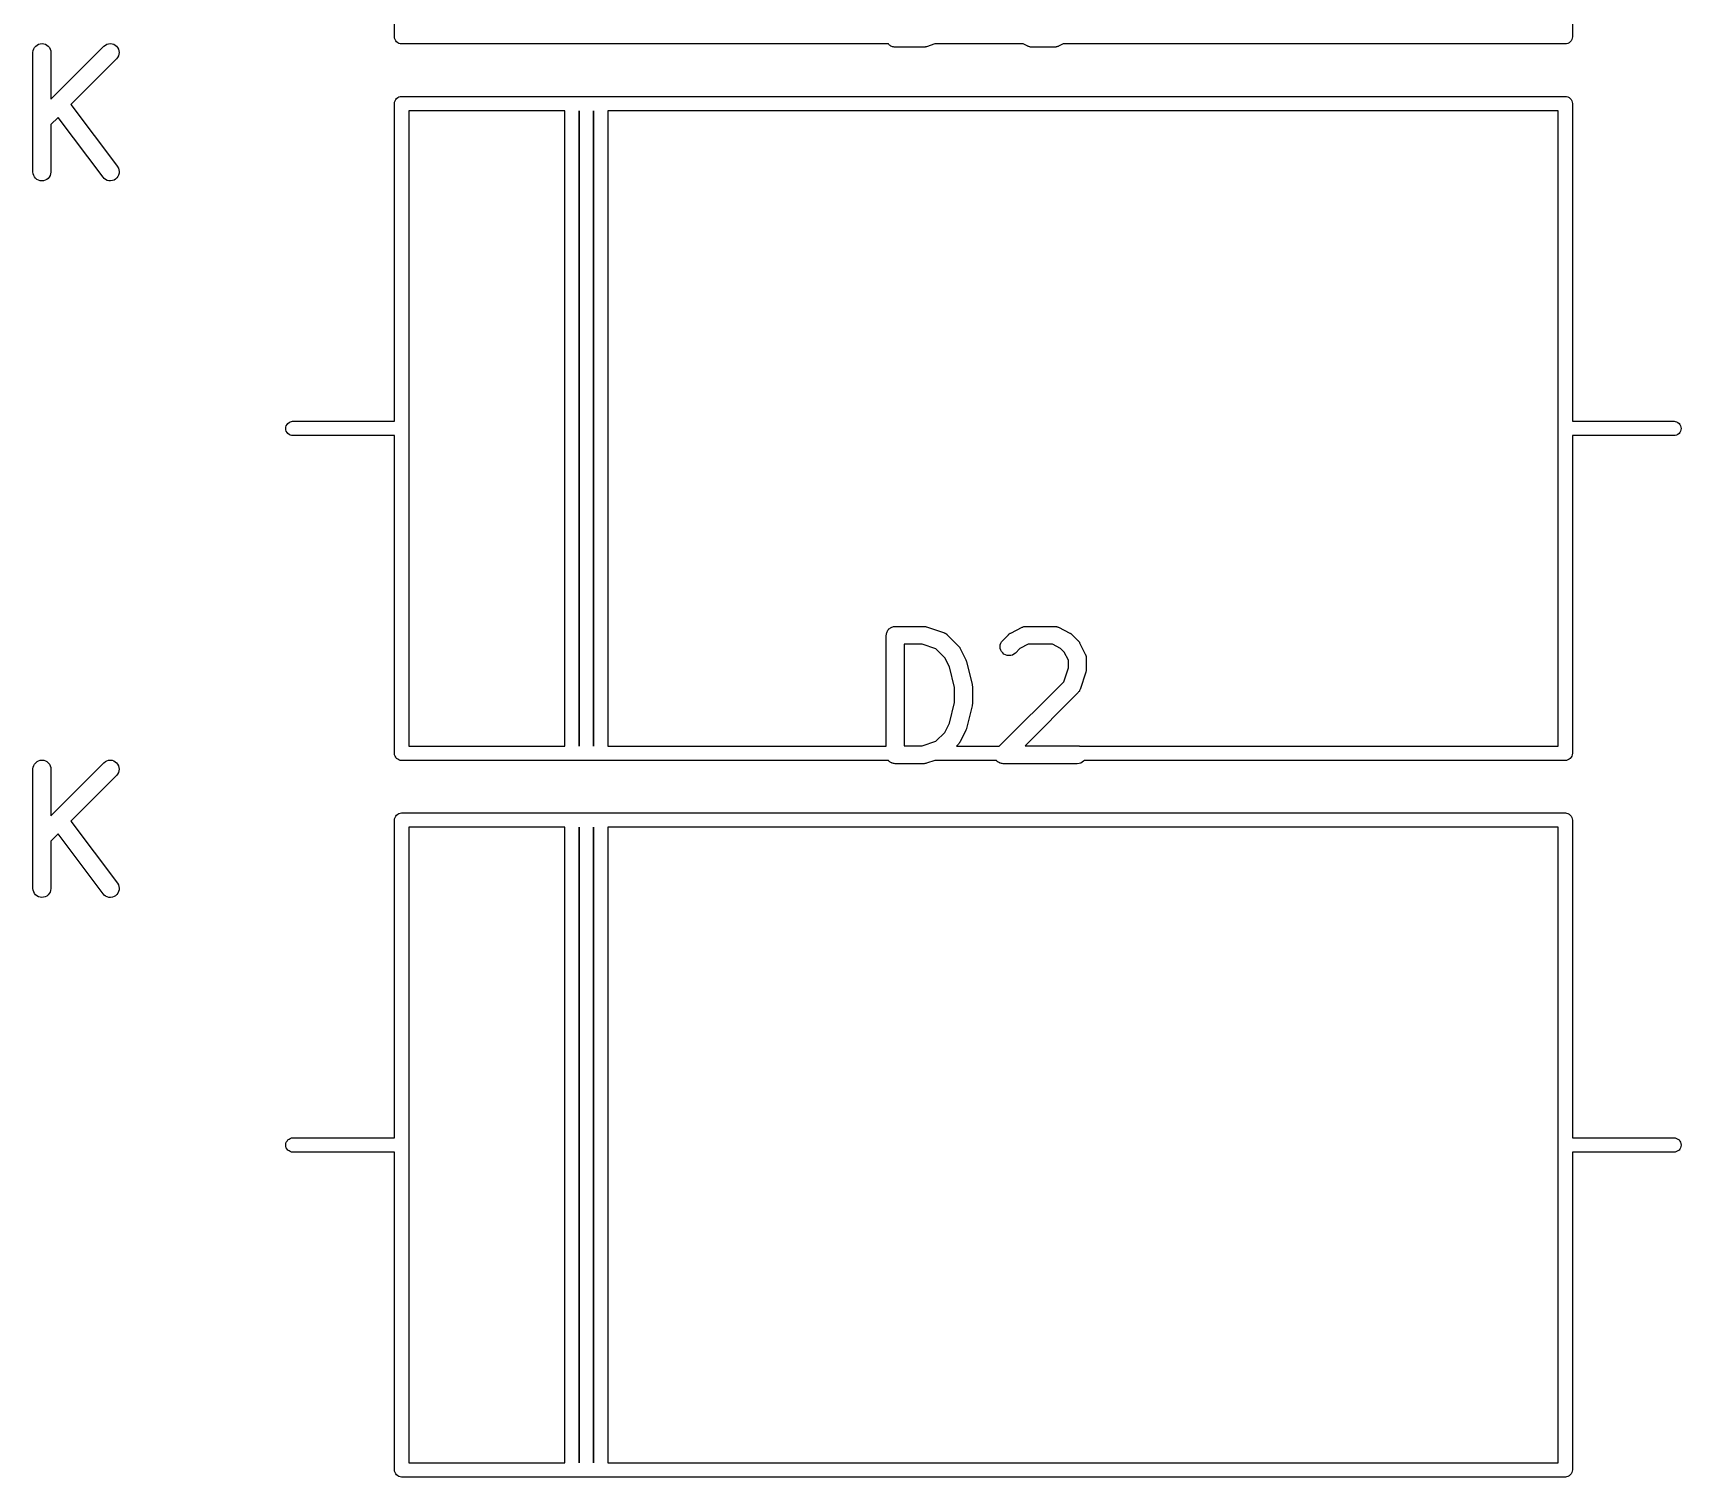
# Model space of a CAD drawing. Extents: x 120.2 to 186.1, y -87.3 to -29.4.
# Drawn here: x 154.66 to 168.46, y -87.28 to -75.19 of the extents above; entities that cross this region are included whole.
import ezdxf

# ---------------------------------------------------------------- set-up
doc = ezdxf.new("R2010")
doc.units = 0
doc.layers.add('BLACK', color=7, linetype='CONTINUOUS')

msp = doc.modelspace()

# ---------------------------------------------------------------- linework, layer by layer
at = {"layer": 'BLACK', "linetype": 'CONTINUOUS'}
for p, q in [((157.69, -75.217), (157.69, -72.56)), ((167.55, -72.56), (167.55, -75.2171)), ((154.665, -75.3368), (154.669, -75.3228)), ((154.669, -75.3228), (154.676, -75.31)), ((154.676, -75.31), (154.686, -75.2988)), ((154.686, -75.2988), (154.697, -75.2896)), ((154.697, -75.2896), (154.71, -75.2828)), ((154.71, -75.2828), (154.724, -75.2787)), ((154.724, -75.2787), (154.739, -75.2774)), ((154.739, -75.2774), (154.753, -75.2789)), ((154.753, -75.2789), (154.767, -75.2832)), ((154.767, -75.2832), (154.78, -75.2902)), ((154.78, -75.2902), (154.791, -75.2995)), ((154.791, -75.2995), (154.801, -75.3109)), ((154.801, -75.3109), (154.807, -75.3238)), ((154.807, -75.3238), (154.812, -75.3378)), ((154.813, -75.7427), (155.256, -75.2993)), ((155.256, -75.2993), (155.257, -75.2986)), ((155.257, -75.2986), (155.269, -75.2895)), ((155.269, -75.2895), (155.282, -75.2827)), ((155.282, -75.2827), (155.296, -75.2787)), ((155.296, -75.2787), (155.31, -75.2774)), ((155.31, -75.2774), (155.325, -75.279)), ((155.325, -75.279), (155.339, -75.2833)), ((155.339, -75.2833), (155.352, -75.2903)), ((155.352, -75.2903), (155.363, -75.2997)), ((155.363, -75.2997), (155.372, -75.3111)), ((155.372, -75.3111), (155.379, -75.324)), ((155.379, -75.324), (155.383, -75.3381)), ((157.69, -75.22), (157.69, -75.217)), ((157.691, -75.2318), (157.69, -75.22)), ((157.694, -75.2431), (157.691, -75.2318)), ((157.7, -75.2535), (157.694, -75.2431)), ((157.707, -75.2626), (157.7, -75.2535)), ((157.717, -75.2701), (157.707, -75.2626)), ((157.727, -75.2757), (157.717, -75.2701)), ((157.738, -75.2791), (157.727, -75.2757)), ((157.747, -75.28), (157.738, -75.2791)), ((157.75, -75.2803), (157.747, -75.28)), ((157.747, -75.28), (157.747, -75.28)), ((157.753, -75.28), (157.75, -75.2803)), ((159.172, -75.28), (157.753, -75.28)), ((159.175, -75.2803), (159.172, -75.28)), ((159.178, -75.28), (159.175, -75.2803)), ((159.292, -75.28), (159.178, -75.28)), ((159.295, -75.2803), (159.292, -75.28)), ((159.298, -75.28), (159.295, -75.2803)), ((159.412, -75.28), (159.298, -75.28)), ((159.415, -75.2803), (159.412, -75.28)), ((159.418, -75.28), (159.415, -75.2803)), ((161.824, -75.28), (159.418, -75.28)), ((161.828, -75.2849), (161.824, -75.28)), ((161.829, -75.285), (161.828, -75.2849)), ((161.829, -75.2852), (161.829, -75.285)), ((161.834, -75.2897), (161.829, -75.2852)), ((161.84, -75.2943), (161.834, -75.2897)), ((161.84, -75.2944), (161.84, -75.2943)), ((161.84, -75.2946), (161.84, -75.2944)), ((161.846, -75.2979), (161.84, -75.2946)), ((161.852, -75.3013), (161.846, -75.2979)), ((161.853, -75.3014), (161.852, -75.3013)), ((161.853, -75.3015), (161.853, -75.3014)), ((161.86, -75.3036), (161.853, -75.3015)), ((161.866, -75.3057), (161.86, -75.3036)), ((161.867, -75.3058), (161.866, -75.3057)), ((161.874, -75.3066), (161.867, -75.3058)), ((161.867, -75.3058), (161.867, -75.3058)), ((161.881, -75.3074), (161.874, -75.3066)), ((161.882, -75.3074), (161.881, -75.3074)), ((161.881, -75.3074), (161.881, -75.3074)), ((161.881, -75.3074), (161.881, -75.3074)), ((161.881, -75.3074), (161.881, -75.3074)), ((162.12, -75.3074), (161.882, -75.3074)), ((162.124, -75.307), (162.12, -75.3074)), ((162.128, -75.3069), (162.124, -75.307)), ((162.131, -75.3063), (162.128, -75.3069)), ((162.135, -75.306), (162.131, -75.3063)), ((162.139, -75.3047), (162.135, -75.306)), ((162.143, -75.3039), (162.139, -75.3047)), ((162.144, -75.3035), (162.143, -75.3039)), ((162.214, -75.28), (162.144, -75.3035)), ((162.952, -75.28), (162.214, -75.28)), ((162.991, -75.2995), (162.952, -75.28)), ((162.993, -75.3003), (162.991, -75.2995)), ((162.995, -75.3013), (162.993, -75.3003)), ((163, -75.3029), (162.995, -75.3013)), ((163.005, -75.3047), (163, -75.3029)), ((163.007, -75.3051), (163.005, -75.3047)), ((163.009, -75.3057), (163.007, -75.3051)), ((163.014, -75.3063), (163.009, -75.3057)), ((163.019, -75.3072), (163.014, -75.3063)), ((163.022, -75.3071), (163.019, -75.3072)), ((163.024, -75.3074), (163.022, -75.3071)), ((163.025, -75.3074), (163.024, -75.3074)), ((163.215, -75.3074), (163.025, -75.3074)), ((163.217, -75.3072), (163.215, -75.3074)), ((163.22, -75.3073), (163.217, -75.3072)), ((163.225, -75.3065), (163.22, -75.3073)), ((163.23, -75.306), (163.225, -75.3065)), ((163.232, -75.3053), (163.23, -75.306)), ((163.234, -75.305), (163.232, -75.3053)), ((163.239, -75.3032), (163.234, -75.305)), ((163.244, -75.3017), (163.239, -75.3032)), ((163.246, -75.3007), (163.244, -75.3017)), ((163.248, -75.2999), (163.246, -75.3007)), ((163.249, -75.2995), (163.248, -75.2999)), ((163.288, -75.28), (163.249, -75.2995)), ((167.487, -75.28), (163.288, -75.28)), ((167.49, -75.2803), (167.487, -75.28)), ((167.493, -75.28), (167.49, -75.2803)), ((167.502, -75.2791), (167.493, -75.28)), ((167.493, -75.28), (167.493, -75.28)), ((167.513, -75.2757), (167.502, -75.2791)), ((167.523, -75.2701), (167.513, -75.2757)), ((167.533, -75.2626), (167.523, -75.2701)), ((167.54, -75.2535), (167.533, -75.2626)), ((167.546, -75.2431), (167.54, -75.2535)), ((167.549, -75.2318), (167.546, -75.2431)), ((167.55, -75.22), (167.549, -75.2318)), ((167.55, -75.2171), (167.55, -75.22)), ((154.663, -75.3513), (154.665, -75.3368)), ((154.663, -75.3524), (154.663, -75.3513)), ((154.663, -76.3524), (154.663, -75.3524)), ((154.812, -75.3378), (154.813, -75.3524)), ((154.813, -75.3524), (154.813, -75.7427)), ((155.363, -75.4054), (154.98, -75.788)), ((155.372, -75.3941), (155.363, -75.4054)), ((155.379, -75.3812), (155.372, -75.3941)), ((155.383, -75.3672), (155.379, -75.3812)), ((155.383, -75.3381), (155.385, -75.3526)), ((155.385, -75.3526), (155.383, -75.3672)), ((157.7, -75.7465), (157.707, -75.7374)), ((157.707, -75.7374), (157.717, -75.7299)), ((157.717, -75.7299), (157.727, -75.7243)), ((157.727, -75.7243), (157.738, -75.7209)), ((157.738, -75.7209), (157.747, -75.72)), ((157.747, -75.72), (157.75, -75.7197)), ((157.75, -75.7197), (157.753, -75.72)), ((157.753, -75.72), (159.172, -75.72)), ((159.172, -75.72), (159.175, -75.7197)), ((159.175, -75.7197), (159.178, -75.72)), ((159.178, -75.72), (159.292, -75.72)), ((159.292, -75.72), (159.295, -75.7197)), ((159.295, -75.7197), (159.298, -75.72)), ((159.298, -75.72), (159.412, -75.72)), ((159.412, -75.72), (159.415, -75.7197)), ((159.415, -75.7197), (159.418, -75.72)), ((159.418, -75.72), (167.487, -75.72)), ((167.487, -75.72), (167.49, -75.7197)), ((167.49, -75.7197), (167.493, -75.72)), ((167.493, -75.72), (167.502, -75.7209)), ((167.502, -75.7209), (167.513, -75.7243)), ((167.513, -75.7243), (167.523, -75.7299)), ((167.523, -75.7299), (167.533, -75.7374)), ((167.533, -75.7374), (167.54, -75.7465)), ((154.98, -75.788), (155.37, -76.3074)), ((157.69, -75.78), (157.691, -75.7682)), ((157.69, -75.7829), (157.69, -75.78)), ((157.69, -78.44), (157.69, -75.7829)), ((157.691, -75.7682), (157.694, -75.7569)), ((157.694, -75.7569), (157.7, -75.7465)), ((157.81, -75.84), (157.81, -78.4971)), ((159.115, -75.84), (157.81, -75.84)), ((159.115, -81.16), (159.115, -75.84)), ((159.235, -81.16), (159.235, -75.84)), ((159.235, -75.84), (159.235, -81.16)), ((159.355, -81.16), (159.355, -75.84)), ((159.355, -75.84), (159.355, -81.16)), ((159.475, -75.84), (159.475, -81.16)), ((167.43, -75.84), (159.475, -75.84)), ((167.43, -78.497), (167.43, -75.84)), ((167.54, -75.7465), (167.546, -75.7569)), ((167.546, -75.7569), (167.549, -75.7682)), ((167.549, -75.7682), (167.55, -75.78)), ((167.55, -75.78), (167.55, -75.7829)), ((167.55, -75.7829), (167.55, -78.44)), ((154.873, -75.8951), (154.813, -75.9549)), ((154.813, -75.9549), (154.813, -76.3524)), ((155.25, -76.3974), (154.873, -75.8951)), ((154.665, -76.3669), (154.663, -76.3524)), ((154.669, -76.381), (154.665, -76.3669)), ((154.676, -76.3939), (154.669, -76.381)), ((154.685, -76.4052), (154.676, -76.3939)), ((154.696, -76.4146), (154.685, -76.4052)), ((154.709, -76.4215), (154.696, -76.4146)), ((154.723, -76.4258), (154.709, -76.4215)), ((154.738, -76.4274), (154.723, -76.4258)), ((154.752, -76.4261), (154.738, -76.4274)), ((154.766, -76.4219), (154.752, -76.4261)), ((154.779, -76.4151), (154.766, -76.4219)), ((154.791, -76.406), (154.779, -76.4151)), ((154.8, -76.3948), (154.791, -76.406)), ((154.807, -76.3819), (154.8, -76.3948)), ((154.811, -76.368), (154.807, -76.3819)), ((154.813, -76.3534), (154.811, -76.368)), ((154.813, -76.3524), (154.813, -76.3534)), ((155.259, -76.4082), (155.25, -76.3974)), ((155.271, -76.4168), (155.259, -76.4082)), ((155.284, -76.4231), (155.271, -76.4168)), ((155.299, -76.4266), (155.284, -76.4231)), ((155.313, -76.4273), (155.299, -76.4266)), ((155.328, -76.4251), (155.313, -76.4273)), ((155.342, -76.4202), (155.328, -76.4251)), ((155.354, -76.4127), (155.342, -76.4202)), ((155.365, -76.4029), (155.354, -76.4127)), ((155.374, -76.3912), (155.365, -76.4029)), ((155.37, -76.3074), (155.37, -76.3082)), ((155.37, -76.3082), (155.378, -76.3208)), ((155.38, -76.3779), (155.374, -76.3912)), ((155.378, -76.3208), (155.382, -76.3347)), ((155.384, -76.3638), (155.38, -76.3779)), ((155.382, -76.3347), (155.384, -76.3491)), ((155.384, -76.3491), (155.384, -76.3638)), ((156.78, -78.5), (156.781, -78.4882)), ((156.781, -78.5118), (156.78, -78.5)), ((156.781, -78.4882), (156.784, -78.4769)), ((156.784, -78.4769), (156.79, -78.4665)), ((156.79, -78.4665), (156.797, -78.4574)), ((156.797, -78.4574), (156.807, -78.4499)), ((156.807, -78.4499), (156.817, -78.4443)), ((156.817, -78.4443), (156.828, -78.4409)), ((156.828, -78.4409), (156.837, -78.44)), ((156.837, -78.44), (157.69, -78.44)), ((157.81, -78.4971), (157.81, -78.5)), ((157.81, -78.5), (157.81, -78.5029)), ((157.81, -78.5029), (157.81, -81.16)), ((167.43, -78.5), (167.43, -78.497)), ((167.43, -78.503), (167.43, -78.5)), ((167.43, -81.16), (167.43, -78.503)), ((167.55, -78.44), (168.403, -78.44)), ((168.403, -78.44), (168.412, -78.4409)), ((168.412, -78.4409), (168.423, -78.4443)), ((168.423, -78.4443), (168.433, -78.4499)), ((168.433, -78.4499), (168.443, -78.4574)), ((168.443, -78.4574), (168.45, -78.4665)), ((168.45, -78.4665), (168.456, -78.4769)), ((168.456, -78.4769), (168.459, -78.4882)), ((168.459, -78.4882), (168.46, -78.5)), ((168.46, -78.5), (168.459, -78.5118)), ((156.784, -78.5231), (156.781, -78.5118)), ((156.79, -78.5335), (156.784, -78.5231)), ((156.797, -78.5426), (156.79, -78.5335)), ((156.807, -78.5501), (156.797, -78.5426)), ((156.817, -78.5557), (156.807, -78.5501)), ((156.828, -78.5591), (156.817, -78.5557)), ((156.837, -78.56), (156.828, -78.5591)), ((157.69, -78.56), (156.837, -78.56)), ((157.69, -81.217), (157.69, -78.56)), ((168.403, -78.56), (167.55, -78.56)), ((167.55, -78.56), (167.55, -81.2171)), ((168.412, -78.5591), (168.403, -78.56)), ((168.423, -78.5557), (168.412, -78.5591)), ((168.433, -78.5501), (168.423, -78.5557)), ((168.443, -78.5426), (168.433, -78.5501)), ((168.45, -78.5335), (168.443, -78.5426)), ((168.456, -78.5231), (168.45, -78.5335)), ((168.459, -78.5118), (168.456, -78.5231)), ((161.861, -80.1608), (161.867, -80.1588)), ((161.867, -80.1588), (161.868, -80.1588)), ((161.868, -80.1587), (161.875, -80.1581)), ((161.868, -80.1588), (161.868, -80.1587)), ((161.875, -80.1581), (161.882, -80.1574)), ((161.882, -80.1574), (162.12, -80.1574)), ((162.12, -80.1574), (162.121, -80.1574)), ((162.121, -80.1574), (162.125, -80.1579)), ((162.125, -80.1579), (162.129, -80.158)), ((162.129, -80.158), (162.132, -80.1587)), ((162.132, -80.1587), (162.136, -80.159)), ((162.136, -80.159), (162.14, -80.1603)), ((162.14, -80.1603), (162.144, -80.1612)), ((162.953, -80.1616), (162.958, -80.1598)), ((162.958, -80.1598), (162.96, -80.1594)), ((162.96, -80.1594), (162.963, -80.1588)), ((162.963, -80.1588), (162.968, -80.1583)), ((162.968, -80.1583), (162.973, -80.1575)), ((162.973, -80.1575), (162.975, -80.1576)), ((162.975, -80.1576), (162.977, -80.1574)), ((162.977, -80.1574), (163.215, -80.1574)), ((163.215, -80.1574), (163.216, -80.1574)), ((163.216, -80.1574), (163.218, -80.1576)), ((163.218, -80.1576), (163.221, -80.1576)), ((163.221, -80.1576), (163.226, -80.1584)), ((163.226, -80.1584), (163.231, -80.159)), ((163.231, -80.159), (163.233, -80.1597)), ((163.233, -80.1597), (163.235, -80.1601)), ((163.235, -80.1601), (163.24, -80.1619)), ((161.807, -80.2313), (161.808, -80.2243)), ((161.807, -80.2318), (161.807, -80.2313)), ((161.807, -80.2319), (161.807, -80.2318)), ((161.807, -80.2324), (161.807, -80.2319)), ((161.807, -80.2319), (161.807, -80.2319)), ((161.807, -81.16), (161.807, -80.2324)), ((161.808, -80.2173), (161.809, -80.217)), ((161.808, -80.2243), (161.808, -80.2173)), ((161.809, -80.2168), (161.811, -80.2101)), ((161.809, -80.217), (161.809, -80.2168)), ((161.811, -80.2101), (161.813, -80.2033)), ((161.813, -80.2028), (161.816, -80.1966)), ((161.813, -80.2031), (161.813, -80.2028)), ((161.813, -80.2033), (161.813, -80.2031)), ((161.816, -80.1966), (161.82, -80.1904)), ((161.82, -80.19), (161.825, -80.1846)), ((161.82, -80.1902), (161.82, -80.19)), ((161.82, -80.1904), (161.82, -80.1902)), ((161.825, -80.1846), (161.829, -80.1792)), ((161.829, -80.1788), (161.835, -80.1744)), ((161.829, -80.179), (161.829, -80.1788)), ((161.829, -80.1792), (161.829, -80.179)), ((161.835, -80.1744), (161.84, -80.1699)), ((161.84, -80.1699), (161.841, -80.1698)), ((161.841, -80.1696), (161.847, -80.1664)), ((161.841, -80.1698), (161.841, -80.1696)), ((161.847, -80.1664), (161.853, -80.163)), ((161.853, -80.163), (161.854, -80.163)), ((161.854, -80.1628), (161.861, -80.1608)), ((161.854, -80.163), (161.854, -80.1628)), ((162.144, -80.1612), (162.287, -80.2088)), ((162.287, -80.2088), (162.288, -80.2092)), ((162.288, -80.2092), (162.29, -80.2101)), ((162.29, -80.2101), (162.292, -80.2108)), ((162.292, -80.2108), (162.296, -80.2132)), ((162.296, -80.2132), (162.301, -80.2153)), ((162.301, -80.2153), (162.303, -80.2166)), ((162.303, -80.2166), (162.305, -80.2177)), ((162.305, -80.2177), (162.309, -80.2209)), ((162.309, -80.2209), (162.313, -80.2239)), ((162.313, -80.2239), (162.314, -80.2256)), ((162.314, -80.2256), (162.316, -80.227)), ((162.316, -80.227), (162.411, -80.3222)), ((162.765, -80.2988), (162.772, -80.2859)), ((162.772, -80.2859), (162.781, -80.2746)), ((162.781, -80.2746), (162.829, -80.227)), ((162.829, -80.227), (162.83, -80.2262)), ((162.83, -80.2262), (162.833, -80.2236)), ((162.833, -80.2236), (162.836, -80.2207)), ((162.836, -80.2207), (162.839, -80.219)), ((162.839, -80.219), (162.841, -80.2171)), ((162.841, -80.2171), (162.845, -80.2152)), ((162.845, -80.2152), (162.848, -80.2129)), ((162.848, -80.2129), (162.944, -80.1653)), ((162.944, -80.1653), (162.945, -80.1648)), ((162.945, -80.1648), (162.947, -80.1641)), ((162.947, -80.1641), (162.949, -80.163)), ((162.949, -80.163), (162.953, -80.1616)), ((163.24, -80.1619), (163.245, -80.1634)), ((163.245, -80.1634), (163.247, -80.1645)), ((163.247, -80.1645), (163.249, -80.1653)), ((163.249, -80.1653), (163.344, -80.2129)), ((163.344, -80.2129), (163.345, -80.2134)), ((163.345, -80.2134), (163.348, -80.2157)), ((163.348, -80.2157), (163.352, -80.2177)), ((163.352, -80.2177), (163.355, -80.2197)), ((163.355, -80.2197), (163.357, -80.2214)), ((163.357, -80.2214), (163.36, -80.2243)), ((163.36, -80.2243), (163.364, -80.227)), ((163.364, -80.227), (163.411, -80.2746)), ((163.411, -80.2746), (163.412, -80.2753)), ((163.412, -80.2753), (163.414, -80.2786)), ((163.414, -80.2786), (163.417, -80.2817)), ((163.417, -80.2817), (163.419, -80.2843)), ((163.419, -80.2843), (163.421, -80.2868)), ((163.421, -80.2868), (163.423, -80.2905)), ((163.423, -80.2905), (163.425, -80.2941)), ((163.425, -80.2941), (163.473, -80.3893)), ((161.957, -80.3074), (161.957, -81.1574)), ((162.108, -80.3074), (161.957, -80.3074)), ((162.222, -80.3456), (162.108, -80.3074)), ((162.296, -80.4197), (162.222, -80.3456)), ((162.335, -80.4967), (162.296, -80.4197)), ((162.411, -80.3222), (162.412, -80.3229)), ((162.412, -80.3229), (162.414, -80.3262)), ((162.414, -80.3262), (162.417, -80.3293)), ((162.417, -80.3293), (162.419, -80.332)), ((162.419, -80.332), (162.421, -80.3344)), ((162.421, -80.3344), (162.423, -80.3381)), ((162.423, -80.3381), (162.425, -80.3417)), ((162.425, -80.3417), (162.473, -80.4369)), ((162.759, -80.3274), (162.761, -80.3128)), ((162.761, -80.3419), (162.759, -80.3274)), ((162.761, -80.3128), (162.765, -80.2988)), ((162.765, -80.356), (162.761, -80.3419)), ((162.772, -80.3689), (162.765, -80.356)), ((162.781, -80.3803), (162.772, -80.3689)), ((162.792, -80.3897), (162.781, -80.3803)), ((162.805, -80.3967), (162.792, -80.3897)), ((162.819, -80.401), (162.805, -80.3967)), ((162.833, -80.4026), (162.819, -80.401)), ((162.848, -80.4013), (162.833, -80.4026)), ((162.862, -80.3973), (162.848, -80.4013)), ((162.875, -80.3905), (162.862, -80.3973)), ((162.887, -80.3814), (162.875, -80.3905)), ((162.926, -80.3416), (162.887, -80.3807)), ((162.887, -80.3807), (162.887, -80.3814)), ((162.995, -80.3074), (162.926, -80.3416)), ((163.198, -80.3074), (162.995, -80.3074)), ((163.266, -80.3416), (163.198, -80.3074)), ((163.296, -80.372), (163.266, -80.3416)), ((163.331, -80.4406), (163.296, -80.372)), ((163.473, -80.3893), (163.473, -80.3903)), ((163.473, -80.3903), (163.474, -80.3923)), ((163.474, -80.3923), (163.475, -80.3943)), ((163.475, -80.3943), (163.477, -80.3992)), ((163.477, -80.3992), (163.478, -80.404)), ((163.478, -80.404), (163.479, -80.4062)), ((163.479, -80.4062), (163.479, -80.4083)), ((163.479, -80.4083), (163.48, -80.4134)), ((163.48, -80.4134), (163.481, -80.4185)), ((163.481, -80.4185), (163.48, -80.4207)), ((163.48, -80.4207), (163.481, -80.4229)), ((163.481, -80.4229), (163.481, -80.5181)), ((162.378, -80.6702), (162.335, -80.4967)), ((162.473, -80.4369), (162.473, -80.4379)), ((162.473, -80.4379), (162.473, -80.4382)), ((162.473, -80.4382), (162.474, -80.4385)), ((162.474, -80.4385), (162.476, -80.4451)), ((162.476, -80.4451), (162.478, -80.4516)), ((162.478, -80.4516), (162.478, -80.452)), ((162.478, -80.452), (162.478, -80.4523)), ((162.478, -80.4523), (162.526, -80.6428)), ((163.293, -80.6204), (163.331, -80.5059)), ((163.331, -80.5059), (163.331, -80.4406)), ((163.477, -80.5418), (163.429, -80.6847)), ((163.478, -80.5377), (163.477, -80.5418)), ((163.479, -80.5337), (163.478, -80.5377)), ((163.48, -80.5275), (163.479, -80.5306)), ((163.479, -80.5306), (163.479, -80.5337)), ((163.481, -80.5191), (163.48, -80.5233)), ((163.48, -80.5233), (163.48, -80.5275)), ((163.481, -80.5181), (163.481, -80.5191)), ((162.378, -80.7946), (162.378, -80.6702)), ((162.526, -80.6428), (162.526, -80.6438)), ((162.526, -80.6438), (162.527, -80.6451)), ((162.527, -80.6451), (162.527, -80.6464)), ((162.527, -80.6464), (162.527, -80.6524)), ((162.527, -80.6524), (162.528, -80.6583)), ((162.528, -80.6583), (162.528, -80.6596)), ((162.528, -80.6596), (162.528, -80.661)), ((162.528, -80.661), (162.528, -80.8038)), ((162.753, -81.16), (163.293, -80.6204)), ((163.413, -80.7123), (163.411, -80.714)), ((163.414, -80.7108), (163.413, -80.7123)), ((163.417, -80.7066), (163.414, -80.7108)), ((163.42, -80.7027), (163.417, -80.7066)), ((163.421, -80.7007), (163.42, -80.7027)), ((163.423, -80.6989), (163.421, -80.7007)), ((163.425, -80.6943), (163.423, -80.6989)), ((163.427, -80.6898), (163.425, -80.6943)), ((163.428, -80.6877), (163.427, -80.6898)), ((163.429, -80.6857), (163.428, -80.6877)), ((163.429, -80.6847), (163.429, -80.6857)), ((162.335, -80.9681), (162.378, -80.7946)), ((162.526, -80.822), (162.478, -81.0125)), ((162.527, -80.8194), (162.526, -80.8207)), ((162.526, -80.8207), (162.526, -80.822)), ((162.528, -80.8075), (162.527, -80.8135)), ((162.527, -80.8135), (162.527, -80.8194)), ((162.528, -80.8038), (162.528, -80.8049)), ((162.528, -80.8049), (162.528, -80.8062)), ((162.528, -80.8062), (162.528, -80.8075)), ((163.411, -80.714), (162.968, -81.1574)), ((162.296, -81.0451), (162.335, -80.9681)), ((162.108, -81.1574), (162.222, -81.1192)), ((162.222, -81.1192), (162.296, -81.0451)), ((162.425, -81.124), (162.422, -81.1275)), ((162.473, -81.0278), (162.425, -81.1231)), ((162.425, -81.1231), (162.425, -81.124)), ((162.476, -81.0207), (162.473, -81.0272)), ((162.473, -81.0272), (162.473, -81.0275)), ((162.473, -81.0275), (162.473, -81.0278)), ((162.478, -81.0142), (162.476, -81.0207)), ((162.478, -81.0125), (162.478, -81.0135)), ((162.478, -81.0135), (162.478, -81.0138)), ((162.478, -81.0138), (162.478, -81.0142)), ((157.69, -81.22), (157.69, -81.217)), ((157.691, -81.2318), (157.69, -81.22)), ((157.694, -81.2431), (157.691, -81.2318)), ((157.7, -81.2535), (157.694, -81.2431)), ((157.707, -81.2626), (157.7, -81.2535)), ((157.717, -81.2701), (157.707, -81.2626)), ((157.81, -81.16), (159.115, -81.16)), ((159.235, -81.16), (159.235, -81.16)), ((159.355, -81.16), (159.355, -81.16)), ((159.475, -81.16), (161.807, -81.16)), ((161.957, -81.1574), (162.108, -81.1574)), ((162.411, -81.1426), (162.394, -81.16)), ((162.394, -81.16), (162.753, -81.16)), ((162.414, -81.1393), (162.411, -81.1426)), ((162.417, -81.1363), (162.414, -81.1393)), ((162.418, -81.1337), (162.417, -81.1363)), ((162.42, -81.1312), (162.418, -81.1337)), ((162.422, -81.1275), (162.42, -81.1312)), ((162.968, -81.1574), (163.406, -81.1574)), ((163.406, -81.1574), (163.407, -81.1574)), ((163.407, -81.1574), (163.421, -81.159)), ((163.421, -81.159), (163.424, -81.16)), ((163.424, -81.16), (167.43, -81.16)), ((167.533, -81.2626), (167.523, -81.2701)), ((167.54, -81.2535), (167.533, -81.2626)), ((167.546, -81.2431), (167.54, -81.2535)), ((167.549, -81.2318), (167.546, -81.2431)), ((167.55, -81.22), (167.549, -81.2318)), ((167.55, -81.2171), (167.55, -81.22)), ((154.663, -81.3513), (154.665, -81.3368)), ((154.663, -81.3524), (154.663, -81.3513)), ((154.663, -82.3524), (154.663, -81.3524)), ((154.665, -81.3368), (154.669, -81.3228)), ((154.669, -81.3228), (154.676, -81.31)), ((154.676, -81.31), (154.686, -81.2988)), ((154.686, -81.2988), (154.697, -81.2896)), ((154.697, -81.2896), (154.71, -81.2828)), ((154.71, -81.2828), (154.724, -81.2787)), ((154.724, -81.2787), (154.739, -81.2774)), ((154.739, -81.2774), (154.753, -81.2789)), ((154.753, -81.2789), (154.767, -81.2832)), ((154.767, -81.2832), (154.78, -81.2902)), ((154.78, -81.2902), (154.791, -81.2995)), ((154.791, -81.2995), (154.801, -81.3109)), ((154.801, -81.3109), (154.807, -81.3238)), ((154.807, -81.3238), (154.812, -81.3378)), ((154.812, -81.3378), (154.813, -81.3524)), ((154.813, -81.7427), (155.256, -81.2993)), ((154.813, -81.3524), (154.813, -81.7427)), ((155.256, -81.2993), (155.257, -81.2986)), ((155.257, -81.2986), (155.269, -81.2895)), ((155.269, -81.2895), (155.282, -81.2827)), ((155.282, -81.2827), (155.296, -81.2787)), ((155.296, -81.2787), (155.31, -81.2774)), ((155.31, -81.2774), (155.325, -81.279)), ((155.325, -81.279), (155.339, -81.2833)), ((155.339, -81.2833), (155.352, -81.2903)), ((155.352, -81.2903), (155.363, -81.2997)), ((155.363, -81.2997), (155.372, -81.3111)), ((155.372, -81.3941), (155.363, -81.4054)), ((155.372, -81.3111), (155.379, -81.324)), ((155.379, -81.3812), (155.372, -81.3941)), ((155.379, -81.324), (155.383, -81.3381)), ((155.383, -81.3672), (155.379, -81.3812)), ((155.383, -81.3381), (155.385, -81.3526)), ((155.385, -81.3526), (155.383, -81.3672)), ((157.727, -81.2757), (157.717, -81.2701)), ((157.738, -81.2791), (157.727, -81.2757)), ((157.747, -81.28), (157.738, -81.2791)), ((157.75, -81.2803), (157.747, -81.28)), ((157.747, -81.28), (157.747, -81.28)), ((157.753, -81.28), (157.75, -81.2803)), ((159.172, -81.28), (157.753, -81.28)), ((159.175, -81.2803), (159.172, -81.28)), ((159.178, -81.28), (159.175, -81.2803)), ((159.292, -81.28), (159.178, -81.28)), ((159.295, -81.2803), (159.292, -81.28)), ((159.298, -81.28), (159.295, -81.2803)), ((159.412, -81.28), (159.298, -81.28)), ((159.415, -81.2803), (159.412, -81.28)), ((159.418, -81.28), (159.415, -81.2803)), ((161.824, -81.28), (159.418, -81.28)), ((161.828, -81.2849), (161.824, -81.28)), ((161.829, -81.285), (161.828, -81.2849)), ((161.829, -81.2852), (161.829, -81.285)), ((161.834, -81.2897), (161.829, -81.2852)), ((161.84, -81.2943), (161.834, -81.2897)), ((161.84, -81.2944), (161.84, -81.2943)), ((161.84, -81.2946), (161.84, -81.2944)), ((161.846, -81.2979), (161.84, -81.2946)), ((161.852, -81.3013), (161.846, -81.2979)), ((161.853, -81.3014), (161.852, -81.3013)), ((161.853, -81.3015), (161.853, -81.3014)), ((161.86, -81.3036), (161.853, -81.3015)), ((161.866, -81.3057), (161.86, -81.3036)), ((161.867, -81.3058), (161.866, -81.3057)), ((161.874, -81.3066), (161.867, -81.3058)), ((161.867, -81.3058), (161.867, -81.3058)), ((161.881, -81.3074), (161.874, -81.3066)), ((161.882, -81.3074), (161.881, -81.3074)), ((161.881, -81.3074), (161.881, -81.3074)), ((161.881, -81.3074), (161.881, -81.3074)), ((161.881, -81.3074), (161.881, -81.3074)), ((162.12, -81.3074), (161.882, -81.3074)), ((162.124, -81.307), (162.12, -81.3074)), ((162.128, -81.3069), (162.124, -81.307)), ((162.131, -81.3063), (162.128, -81.3069)), ((162.135, -81.306), (162.131, -81.3063)), ((162.139, -81.3047), (162.135, -81.306)), ((162.143, -81.3039), (162.139, -81.3047)), ((162.144, -81.3035), (162.143, -81.3039)), ((162.214, -81.28), (162.144, -81.3035)), ((162.729, -81.28), (162.214, -81.28)), ((162.733, -81.2849), (162.729, -81.28)), ((162.733, -81.285), (162.733, -81.2849)), ((162.733, -81.2849), (162.733, -81.2849)), ((162.739, -81.2896), (162.733, -81.285)), ((162.744, -81.2943), (162.739, -81.2896)), ((162.745, -81.2944), (162.744, -81.2943)), ((162.744, -81.2943), (162.744, -81.2943)), ((162.751, -81.2979), (162.745, -81.2944)), ((162.757, -81.3013), (162.751, -81.2979)), ((162.757, -81.3014), (162.757, -81.3013)), ((162.764, -81.3036), (162.757, -81.3014)), ((162.757, -81.3014), (162.757, -81.3014)), ((162.771, -81.3057), (162.764, -81.3036)), ((162.771, -81.3058), (162.771, -81.3057)), ((162.778, -81.3066), (162.771, -81.3058)), ((162.771, -81.3058), (162.771, -81.3058)), ((162.786, -81.3074), (162.778, -81.3066)), ((162.787, -81.3074), (162.786, -81.3074)), ((162.786, -81.3074), (162.786, -81.3074)), ((162.786, -81.3074), (162.786, -81.3074)), ((162.786, -81.3074), (162.786, -81.3074)), ((163.406, -81.3074), (162.787, -81.3074)), ((163.42, -81.306), (163.406, -81.3074)), ((163.434, -81.3017), (163.42, -81.306)), ((163.447, -81.2948), (163.434, -81.3017)), ((163.459, -81.2856), (163.447, -81.2948)), ((163.463, -81.28), (163.459, -81.2856)), ((167.487, -81.28), (163.463, -81.28)), ((167.49, -81.2803), (167.487, -81.28)), ((167.493, -81.28), (167.49, -81.2803)), ((167.502, -81.2791), (167.493, -81.28)), ((167.493, -81.28), (167.493, -81.28)), ((167.513, -81.2757), (167.502, -81.2791)), ((167.523, -81.2701), (167.513, -81.2757)), ((155.363, -81.4054), (154.98, -81.788)), ((154.98, -81.788), (155.37, -82.3074)), ((157.69, -81.78), (157.691, -81.7682)), ((157.69, -81.7829), (157.69, -81.78)), ((157.69, -84.44), (157.69, -81.7829)), ((157.691, -81.7682), (157.694, -81.7569)), ((157.694, -81.7569), (157.7, -81.7465)), ((157.7, -81.7465), (157.707, -81.7374)), ((157.707, -81.7374), (157.717, -81.7299)), ((157.717, -81.7299), (157.727, -81.7243)), ((157.727, -81.7243), (157.738, -81.7209)), ((157.738, -81.7209), (157.747, -81.72)), ((157.747, -81.72), (157.75, -81.7197)), ((157.75, -81.7197), (157.753, -81.72)), ((157.753, -81.72), (159.172, -81.72)), ((159.172, -81.72), (159.175, -81.7197)), ((159.175, -81.7197), (159.178, -81.72)), ((159.178, -81.72), (159.292, -81.72)), ((159.292, -81.72), (159.295, -81.7197)), ((159.295, -81.7197), (159.298, -81.72)), ((159.298, -81.72), (159.412, -81.72)), ((159.412, -81.72), (159.415, -81.7197)), ((159.415, -81.7197), (159.418, -81.72)), ((159.418, -81.72), (167.487, -81.72)), ((167.487, -81.72), (167.49, -81.7197)), ((167.49, -81.7197), (167.493, -81.72)), ((167.493, -81.72), (167.502, -81.7209)), ((167.502, -81.7209), (167.513, -81.7243)), ((167.513, -81.7243), (167.523, -81.7299)), ((167.523, -81.7299), (167.533, -81.7374)), ((167.533, -81.7374), (167.54, -81.7465)), ((167.54, -81.7465), (167.546, -81.7569)), ((167.546, -81.7569), (167.549, -81.7682)), ((167.549, -81.7682), (167.55, -81.78)), ((167.55, -81.78), (167.55, -81.7829)), ((167.55, -81.7829), (167.55, -84.44)), ((154.873, -81.8951), (154.813, -81.9549)), ((155.25, -82.3974), (154.873, -81.8951)), ((157.81, -81.84), (157.81, -84.4971)), ((159.115, -81.84), (157.81, -81.84)), ((159.115, -87.16), (159.115, -81.84)), ((159.235, -87.16), (159.235, -81.84)), ((159.235, -81.84), (159.235, -87.16)), ((159.355, -87.16), (159.355, -81.84)), ((159.355, -81.84), (159.355, -87.16)), ((159.475, -81.84), (159.475, -87.16)), ((167.43, -81.84), (159.475, -81.84)), ((167.43, -84.497), (167.43, -81.84)), ((154.813, -81.9549), (154.813, -82.3524)), ((154.665, -82.3669), (154.663, -82.3524)), ((154.669, -82.381), (154.665, -82.3669)), ((154.811, -82.368), (154.807, -82.3819)), ((154.813, -82.3534), (154.811, -82.368)), ((154.813, -82.3524), (154.813, -82.3534)), ((155.37, -82.3074), (155.37, -82.3082)), ((155.37, -82.3082), (155.378, -82.3208)), ((155.378, -82.3208), (155.382, -82.3347)), ((155.384, -82.3638), (155.38, -82.3779)), ((155.382, -82.3347), (155.384, -82.3491)), ((155.384, -82.3491), (155.384, -82.3638)), ((154.676, -82.3939), (154.669, -82.381)), ((154.685, -82.4052), (154.676, -82.3939)), ((154.696, -82.4146), (154.685, -82.4052)), ((154.709, -82.4215), (154.696, -82.4146)), ((154.723, -82.4258), (154.709, -82.4215)), ((154.738, -82.4274), (154.723, -82.4258)), ((154.752, -82.4261), (154.738, -82.4274)), ((154.766, -82.4219), (154.752, -82.4261)), ((154.779, -82.4151), (154.766, -82.4219)), ((154.791, -82.406), (154.779, -82.4151)), ((154.8, -82.3948), (154.791, -82.406)), ((154.807, -82.3819), (154.8, -82.3948)), ((155.259, -82.4082), (155.25, -82.3974)), ((155.271, -82.4168), (155.259, -82.4082)), ((155.284, -82.4231), (155.271, -82.4168)), ((155.299, -82.4266), (155.284, -82.4231)), ((155.313, -82.4273), (155.299, -82.4266)), ((155.328, -82.4251), (155.313, -82.4273)), ((155.342, -82.4202), (155.328, -82.4251)), ((155.354, -82.4127), (155.342, -82.4202)), ((155.365, -82.4029), (155.354, -82.4127)), ((155.374, -82.3912), (155.365, -82.4029)), ((155.38, -82.3779), (155.374, -82.3912)), ((156.78, -84.5), (156.781, -84.4882)), ((156.781, -84.5118), (156.78, -84.5)), ((156.781, -84.4882), (156.784, -84.4769)), ((156.784, -84.5231), (156.781, -84.5118)), ((156.784, -84.4769), (156.79, -84.4665)), ((156.79, -84.5335), (156.784, -84.5231)), ((156.79, -84.4665), (156.797, -84.4574)), ((156.797, -84.5426), (156.79, -84.5335)), ((156.797, -84.4574), (156.807, -84.4499)), ((156.807, -84.5501), (156.797, -84.5426)), ((156.807, -84.4499), (156.817, -84.4443)), ((156.817, -84.5557), (156.807, -84.5501)), ((156.817, -84.4443), (156.828, -84.4409)), ((156.828, -84.5591), (156.817, -84.5557)), ((156.828, -84.4409), (156.837, -84.44)), ((156.837, -84.56), (156.828, -84.5591)), ((156.837, -84.44), (157.69, -84.44)), ((157.69, -84.56), (156.837, -84.56)), ((157.69, -87.217), (157.69, -84.56)), ((157.81, -84.4971), (157.81, -84.5)), ((157.81, -84.5), (157.81, -84.5029)), ((157.81, -84.5029), (157.81, -87.16)), ((167.43, -84.5), (167.43, -84.497)), ((167.43, -84.503), (167.43, -84.5)), ((167.43, -87.16), (167.43, -84.503)), ((167.55, -84.44), (168.403, -84.44)), ((168.403, -84.56), (167.55, -84.56)), ((167.55, -84.56), (167.55, -87.2171)), ((168.403, -84.44), (168.412, -84.4409)), ((168.412, -84.5591), (168.403, -84.56)), ((168.412, -84.4409), (168.423, -84.4443)), ((168.423, -84.5557), (168.412, -84.5591)), ((168.423, -84.4443), (168.433, -84.4499)), ((168.433, -84.5501), (168.423, -84.5557)), ((168.433, -84.4499), (168.443, -84.4574)), ((168.443, -84.5426), (168.433, -84.5501)), ((168.443, -84.4574), (168.45, -84.4665)), ((168.45, -84.5335), (168.443, -84.5426)), ((168.45, -84.4665), (168.456, -84.4769)), ((168.456, -84.5231), (168.45, -84.5335)), ((168.456, -84.4769), (168.459, -84.4882)), ((168.459, -84.5118), (168.456, -84.5231)), ((168.459, -84.4882), (168.46, -84.5)), ((168.46, -84.5), (168.459, -84.5118)), ((157.81, -87.16), (159.115, -87.16)), ((159.235, -87.16), (159.235, -87.16)), ((159.355, -87.16), (159.355, -87.16)), ((159.475, -87.16), (167.43, -87.16)), ((157.69, -87.22), (157.69, -87.217)), ((157.691, -87.2318), (157.69, -87.22)), ((157.694, -87.2431), (157.691, -87.2318)), ((157.7, -87.2535), (157.694, -87.2431)), ((157.707, -87.2626), (157.7, -87.2535)), ((157.717, -87.2701), (157.707, -87.2626)), ((157.727, -87.2757), (157.717, -87.2701)), ((157.738, -87.2791), (157.727, -87.2757)), ((157.747, -87.28), (157.738, -87.2791)), ((157.75, -87.2803), (157.747, -87.28)), ((157.747, -87.28), (157.747, -87.28)), ((157.753, -87.28), (157.75, -87.2803)), ((159.172, -87.28), (157.753, -87.28)), ((159.175, -87.2803), (159.172, -87.28)), ((159.178, -87.28), (159.175, -87.2803)), ((159.292, -87.28), (159.178, -87.28)), ((159.295, -87.2803), (159.292, -87.28)), ((159.298, -87.28), (159.295, -87.2803)), ((159.412, -87.28), (159.298, -87.28)), ((159.415, -87.2803), (159.412, -87.28)), ((159.418, -87.28), (159.415, -87.2803)), ((167.487, -87.28), (159.418, -87.28)), ((167.49, -87.2803), (167.487, -87.28)), ((167.493, -87.28), (167.49, -87.2803)), ((167.502, -87.2791), (167.493, -87.28)), ((167.493, -87.28), (167.493, -87.28)), ((167.513, -87.2757), (167.502, -87.2791)), ((167.523, -87.2701), (167.513, -87.2757)), ((167.533, -87.2626), (167.523, -87.2701)), ((167.54, -87.2535), (167.533, -87.2626)), ((167.546, -87.2431), (167.54, -87.2535)), ((167.549, -87.2318), (167.546, -87.2431)), ((167.55, -87.22), (167.549, -87.2318)), ((167.55, -87.2171), (167.55, -87.22))]:
    msp.add_line(p, q, dxfattribs=at)

doc.saveas('drawing.dxf')
